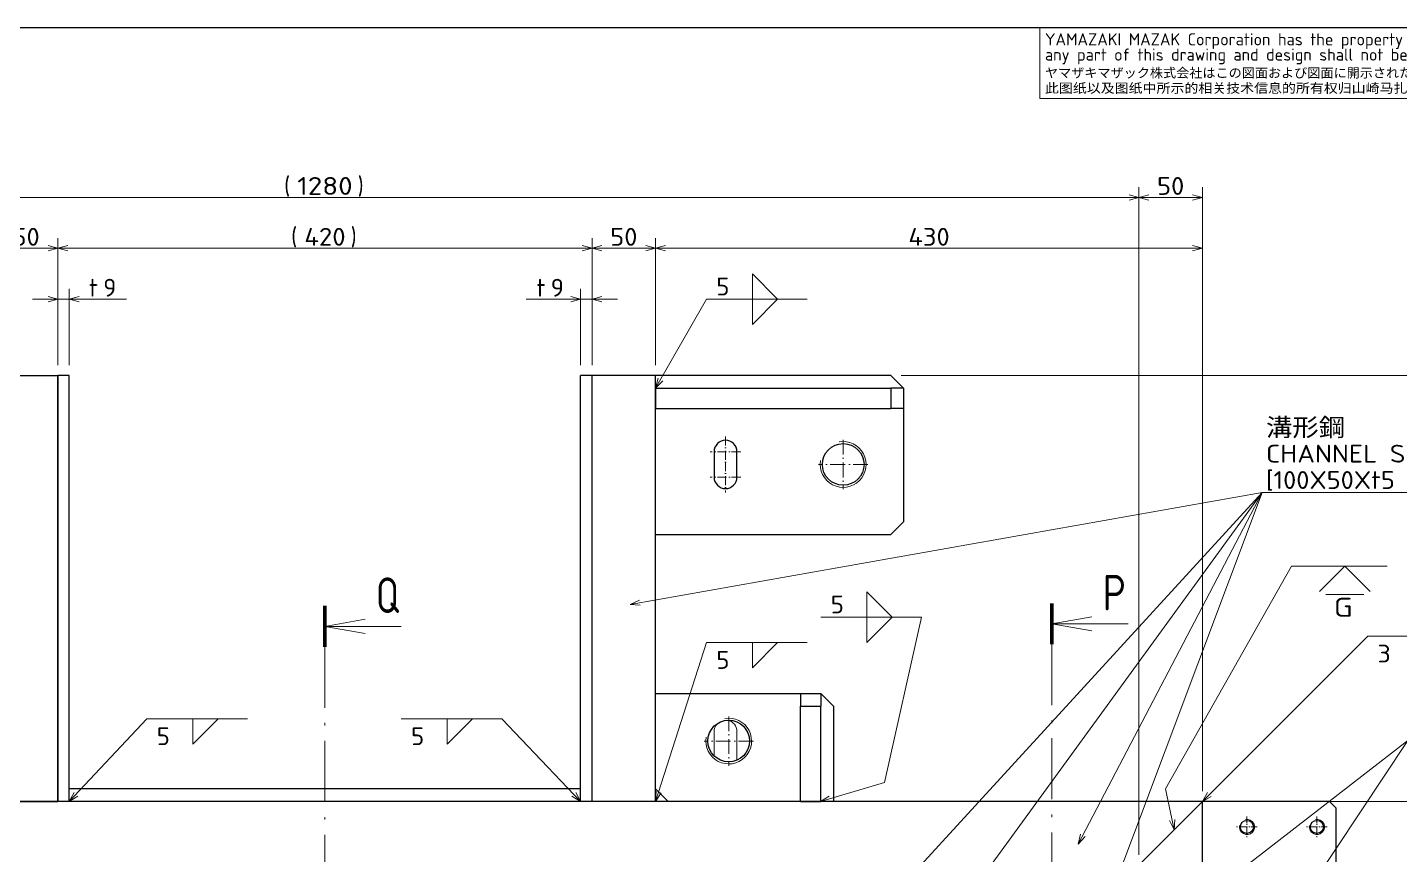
# Model space of a CAD drawing. Extents: x 0 to 1248, y -10 to 833.
# Drawn here: x 552 to 821.7, y 653.4 to 816 of the extents above; entities that cross this region are included whole.
import ezdxf
from ezdxf.enums import TextEntityAlignment as Align

# ---------------------------------------------------------------- set-up
doc = ezdxf.new("R2010")
doc.units = 0
doc.linetypes.add('DASHDOT', pattern=[18.5, 12, -3, 0.5, -3])
doc.layers.get('0').update_dxf_attribs({"lineweight": 13})
doc.styles.get("Standard").update_dxf_attribs({"font": 'isocp.shx'})
doc.dimstyles.get("Standard").update_dxf_attribs({"dimtxt": 2.5, "dimasz": 2.5, "dimexe": 1.25, "dimexo": 0.625, "dimtad": 1, "dimcen": 2.5, "dimadec": 0, "dimazin": 0, "dimtfac": 1, "dimtmove": 0, "dimatfit": 0, "dimfxl": 1, "dimarcsym": 0})

# ---------------------------------------------------------------- blocks, each defined once
blk = doc.blocks.new('*D2')
at = {"color": 7, "lineweight": 13}
for p, q in [((545.454529, 749.589461), (545.454529, 774.589461)), ((557.954529, 749.589461), (557.954529, 774.589461)), ((545.454529, 772.589461), (557.954529, 772.589461))]:
    blk.add_line(p, q, dxfattribs=at)
for points in [[(547.386379, 773.1071), (545.454529, 772.589461), (547.386379, 772.071822)], [(556.022678, 772.071822), (557.954529, 772.589461), (556.022678, 773.1071)]]:
    blk.add_lwpolyline(points, dxfattribs=at)
at = {"color": 7, "lineweight": 13, "width": 0.868247}
blk.add_text('50', height=3.5, dxfattribs=at).set_placement((549.027435, 773.089461), (554.381622, 773.089461), align=Align.FIT)
blk = doc.blocks.new('*D3')
at = {"color": 7, "lineweight": 13}
for p, q in [((557.954529, 749.589461), (557.954529, 774.589461)), ((662.954529, 749.589461), (662.954529, 774.589461)), ((557.954529, 772.589461), (662.954529, 772.589461))]:
    blk.add_line(p, q, dxfattribs=at)
for points in [[(559.886379, 773.1071), (557.954529, 772.589461), (559.886379, 772.071822)], [(661.022678, 772.071822), (662.954529, 772.589461), (661.022678, 773.1071)]]:
    blk.add_lwpolyline(points, dxfattribs=at)
for s, p in [('(', (603.817101, 773.089461)), (')', (615.513922, 773.089461))]:
    blk.add_text(s, height=3.5, dxfattribs=at).set_placement(p)
at = {"color": 7, "lineweight": 13, "width": 0.854609}
blk.add_text('420', height=3.5, dxfattribs=at).set_placement((606.395136, 773.089461), (614.513922, 773.089461), align=Align.FIT)
blk = doc.blocks.new('*D4')
at = {"color": 7, "lineweight": 13}
for p, q in [((662.954529, 749.589461), (662.954529, 774.589461)), ((675.454529, 749.589461), (675.454529, 774.589461)), ((662.954529, 772.589461), (675.454529, 772.589461))]:
    blk.add_line(p, q, dxfattribs=at)
for points in [[(664.886379, 773.1071), (662.954529, 772.589461), (664.886379, 772.071822)], [(673.522678, 772.071822), (675.454529, 772.589461), (673.522678, 773.1071)]]:
    blk.add_lwpolyline(points, dxfattribs=at)
at = {"color": 7, "lineweight": 13, "width": 0.868247}
blk.add_text('50', height=3.5, dxfattribs=at).set_placement((666.527435, 773.089461), (671.881622, 773.089461), align=Align.FIT)
blk = doc.blocks.new('*D5')
at = {"color": 7, "lineweight": 13}
for p, q in [((675.454529, 749.589461), (675.454529, 774.589461)), ((782.954529, 665.839461), (782.954529, 774.589461)), ((675.454529, 772.589461), (782.954529, 772.589461))]:
    blk.add_line(p, q, dxfattribs=at)
for points in [[(677.386383, 773.1071), (675.454529, 772.589461), (677.386383, 772.071822)], [(781.022675, 772.071822), (782.954529, 772.589461), (781.022675, 773.1071)]]:
    blk.add_lwpolyline(points, dxfattribs=at)
at = {"color": 7, "lineweight": 13, "width": 0.854609}
blk.add_text('430', height=3.5, dxfattribs=at).set_placement((725.145134, 773.089461), (733.263924, 773.089461), align=Align.FIT)
blk = doc.blocks.new('*D6')
at = {"color": 7, "lineweight": 13}
for p, q in [((557.954529, 749.589461), (557.954529, 764.589461)), ((560.204529, 749.589461), (560.204529, 764.589461)), ((552.954529, 762.589461), (571.452511, 762.589461))]:
    blk.add_line(p, q, dxfattribs=at)
for points in [[(556.022678, 762.071822), (557.954529, 762.589461), (556.022678, 763.1071)], [(562.136379, 763.1071), (560.204529, 762.589461), (562.136379, 762.071822)]]:
    blk.add_lwpolyline(points, dxfattribs=at)
for s, width, p, p2 in [('t', 1.092485, (564.042107, 763.089461), (565.862915, 763.089461)), ('9', 0.971097, (566.862919, 763.089461), (569.452511, 763.089461))]:
    blk.add_text(s, height=3.5, dxfattribs=dict(at, width=width)).set_placement(p, p2, align=Align.FIT)
blk = doc.blocks.new('*D7')
at = {"color": 7, "lineweight": 13}
for p, q in [((660.704529, 749.589461), (660.704529, 764.589461)), ((662.954529, 749.589461), (662.954529, 764.589461)), ((650.020561, 762.589461), (667.954529, 762.589461))]:
    blk.add_line(p, q, dxfattribs=at)
for points in [[(658.772678, 762.071822), (660.704529, 762.589461), (658.772678, 763.1071)], [(664.886379, 763.1071), (662.954529, 762.589461), (664.886379, 762.071822)]]:
    blk.add_lwpolyline(points, dxfattribs=at)
for s, width, p, p2 in [('t', 1.092485, (652.020561, 763.089461), (653.84137, 763.089461)), ('9', 0.971097, (654.841373, 763.089461), (657.430965, 763.089461))]:
    blk.add_text(s, height=3.5, dxfattribs=dict(at, width=width)).set_placement(p, p2, align=Align.FIT)
blk = doc.blocks.new('*D8')
at = {"color": 7, "lineweight": 13}
for p, q in [((723.704529, 747.589461), (862.454529, 747.589461)), ((860.454529, 663.839461), (860.454529, 747.589461)), ((809.954529, 663.839461), (862.454529, 663.839461))]:
    blk.add_line(p, q, dxfattribs=at)
for points in [[(860.972168, 745.657607), (860.454529, 747.589461), (859.93689, 745.657607)], [(859.93689, 665.771316), (860.454529, 663.839461), (860.972168, 665.771316)]]:
    blk.add_lwpolyline(points, dxfattribs=at)
for s, p in [(')', (859.954529, 710.773856)), ('(', (859.954529, 699.077033))]:
    blk.add_text(s, height=3.5, rotation=90.000003, dxfattribs=at).set_placement(p)
at = {"color": 7, "lineweight": 13, "width": 0.854609}
blk.add_text('335', height=3.5, rotation=90, dxfattribs=at).set_placement((859.954529, 701.655066), (859.954529, 709.773856), align=Align.FIT)
blk = doc.blocks.new('*D9')
at = {"color": 7, "lineweight": 13}
for p, q in [((809.954529, 663.839461), (862.454529, 663.839461)), ((860.454529, 651.339461), (860.454529, 663.839461)), ((772.454529, 651.339461), (862.454529, 651.339461))]:
    blk.add_line(p, q, dxfattribs=at)
for points in [[(860.972168, 661.907607), (860.454529, 663.839461), (859.93689, 661.907607)], [(859.93689, 653.271312), (860.454529, 651.339461), (860.972168, 653.271312)]]:
    blk.add_lwpolyline(points, dxfattribs=at)
at = {"color": 7, "lineweight": 13, "width": 0.868247}
blk.add_text('50', height=3.5, rotation=90, dxfattribs=at).set_placement((859.954529, 654.912368), (859.954529, 660.266555), align=Align.FIT)
blk = doc.blocks.new('*D16')
at = {"color": 7, "lineweight": 13}
for p, q in [((450.454529, 653.339461), (450.454529, 784.589461)), ((450.454529, 782.589461), (770.454529, 782.589461)), ((770.454529, 653.339461), (770.454529, 784.589461))]:
    blk.add_line(p, q, dxfattribs=at)
for points in [[(452.386383, 783.1071), (450.454529, 782.589461), (452.386383, 782.071822)], [(768.522675, 782.071822), (770.454529, 782.589461), (768.522675, 783.1071)]]:
    blk.add_lwpolyline(points, dxfattribs=at)
for s, p in [('(', (602.434804, 783.089461)), (')', (616.896219, 783.089461))]:
    blk.add_text(s, height=3.5, dxfattribs=at).set_placement(p)
at = {"color": 7, "lineweight": 13, "width": 0.848056}
blk.add_text('1280', height=3.5, dxfattribs=at).set_placement((605.012838, 783.089461), (615.896219, 783.089461), align=Align.FIT)
blk = doc.blocks.new('*D17')
at = {"color": 7, "lineweight": 13}
for p, q in [((770.454529, 653.339461), (770.454529, 784.589461)), ((770.454529, 782.589461), (782.954529, 782.589461)), ((782.954529, 665.839461), (782.954529, 784.589461))]:
    blk.add_line(p, q, dxfattribs=at)
for points in [[(772.386383, 783.1071), (770.454529, 782.589461), (772.386383, 782.071822)], [(781.022675, 782.071822), (782.954529, 782.589461), (781.022675, 783.1071)]]:
    blk.add_lwpolyline(points, dxfattribs=at)
at = {"color": 7, "lineweight": 13, "width": 0.868247}
blk.add_text('50', height=3.5, dxfattribs=at).set_placement((774.027435, 783.089461), (779.381622, 783.089461), align=Align.FIT)
blk = doc.blocks.new('*D18')
at = {"color": 7, "lineweight": 13}
for p, q in [((784.954529, 663.839461), (852.454529, 663.839461)), ((850.454529, 600.089461), (850.454529, 663.839461)), ((772.454529, 600.089461), (852.454529, 600.089461))]:
    blk.add_line(p, q, dxfattribs=at)
for points in [[(850.972168, 661.907607), (850.454529, 663.839461), (849.93689, 661.907607)], [(849.93689, 602.021313), (850.454529, 600.089461), (850.972168, 602.021313)]]:
    blk.add_lwpolyline(points, dxfattribs=at)
for s, p in [(')', (849.954529, 640.130179)), ('(', (849.954529, 628.433356))]:
    blk.add_text(s, height=3.5, rotation=90.000003, dxfattribs=at).set_placement(p)
at = {"color": 7, "lineweight": 13, "width": 0.854609}
blk.add_text('255', height=3.5, rotation=90, dxfattribs=at).set_placement((849.954529, 631.01139), (849.954529, 639.130179), align=Align.FIT)

msp = doc.modelspace()

# ---------------------------------------------------------------- linework, layer by layer
at = {"color": 7, "lineweight": 25}
for p, q in [((40, 816), (1164, 816)), ((545.4545, 747.5895), (557.9545, 747.5895)), ((557.9545, 747.5895), (557.9545, 663.8395)), ((557.9545, 663.8395), (557.9545, 747.5895)), ((560.2045, 747.5895), (557.9545, 747.5895)), ((560.2045, 663.8395), (560.2045, 747.5895)), ((660.7045, 663.8395), (660.7045, 747.5895)), ((662.9545, 747.5895), (660.7045, 747.5895)), ((675.4545, 747.5895), (662.9545, 747.5895)), ((662.9545, 663.8395), (662.9545, 747.5895)), ((662.9545, 663.8395), (662.9545, 747.5895)), ((675.4545, 663.8395), (675.4545, 747.5895)), ((675.4545, 745.0895), (675.4545, 747.5895)), ((721.7045, 747.5895), (675.4545, 747.5895)), ((724.2045, 745.0895), (721.7045, 747.5895)), ((675.4545, 745.0895), (675.4545, 741.0895)), ((675.4545, 745.0895), (721.7045, 745.0895)), ((721.7045, 745.0895), (721.7045, 741.0895)), ((724.2045, 745.0895), (721.7045, 745.0895)), ((724.2045, 745.0895), (724.2045, 741.0895)), ((724.2045, 745.0895), (724.2045, 718.8395)), ((675.4545, 741.0895), (721.7045, 741.0895)), ((675.4545, 716.3395), (675.4545, 741.0895)), ((724.2045, 741.0895), (721.7045, 741.0895)), ((686.9545, 732.5895), (686.9545, 727.5895)), ((691.4545, 727.5895), (691.4545, 732.5895)), ((721.7045, 716.3395), (724.2045, 718.8395)), ((675.4545, 716.3395), (721.7045, 716.3395)), ((675.4545, 685.0895), (707.9545, 685.0895)), ((675.4545, 666.3395), (675.4545, 685.0895)), ((703.9545, 685.0895), (707.9545, 685.0895)), ((703.9545, 685.0895), (703.9545, 682.5895)), ((703.9545, 663.8395), (703.9545, 682.5895)), ((703.9545, 682.5895), (707.9545, 682.5895)), ((710.4545, 682.5895), (707.9545, 685.0895)), ((707.9545, 685.0895), (707.9545, 682.5895)), ((707.9545, 663.8395), (707.9545, 682.5895)), ((710.4545, 682.5895), (710.4545, 663.8395)), ((660.7044, 666.3395), (560.2044, 666.3395)), ((677.9545, 663.8395), (675.4545, 666.3395)), ((782.9545, 663.8395), (437.9545, 663.8395)), ((545.4545, 663.8395), (557.9545, 663.8395)), ((560.2045, 663.8395), (557.9545, 663.8395)), ((660.7045, 663.8395), (560.2045, 663.8395)), ((662.9545, 663.8395), (660.7045, 663.8395)), ((675.4545, 663.8395), (662.9545, 663.8395)), ((677.9545, 663.8395), (675.4545, 663.8395)), ((703.9545, 663.8395), (677.9545, 663.8395)), ((703.9545, 663.8395), (707.9545, 663.8395)), ((710.4545, 663.8395), (707.9545, 663.8395)), ((807.9545, 663.8395), (710.4545, 663.8395)), ((782.9545, 663.8395), (770.4545, 651.3395)), ((782.9545, 663.8395), (770.4545, 651.3395)), ((782.9545, 515.0895), (782.9545, 663.8395)), ((809.2045, 662.5895), (807.9545, 663.8395)), ((809.2045, 662.5895), (809.2045, 627.5895))]:
    msp.add_line(p, q, dxfattribs=at)
at = {"color": 7, "lineweight": 13}
for p, q in [((751, 802), (751, 816)), ((1164, 802), (751, 802)), ((675.4545, 745.0895), (685.4545, 762.5895)), ((685.4545, 762.5895), (705.2477, 762.5895)), ((800.4545, 710.0895), (819.2362, 710.0895)), ((707.9545, 700.0895), (727.7477, 700.0895)), ((753.3231, 698.7618), (768.3231, 698.7618)), ((610.4545, 698.2651), (625.4545, 698.2651)), ((782.9545, 663.8395), (815.4545, 696.3395)), ((815.4545, 696.3395), (835.2477, 696.3395)), ((675.4545, 663.8395), (685.4545, 695.0895)), ((685.4545, 695.0895), (705.2477, 695.0895)), ((560.2034, 663.8395), (575.4545, 680.0895)), ((575.4545, 680.0895), (595.2477, 680.0895)), ((625.4545, 680.0895), (645.2477, 680.0895)), ((660.7045, 663.8395), (645.2477, 680.0895)), ((686.9545, 677.5895), (686.9545, 672.8)), ((691.4545, 672.5895), (691.4545, 677.5895)), ((782.9545, 644.5895), (823.3387, 675.7966)), ((782.9545, 615.0895), (823.3387, 675.7966))]:
    msp.add_line(p, q, dxfattribs=at)
at = {"color": 7, "linetype": 'DASHDOT', "lineweight": 13, "ltscale": 0.15}
for p, q in [((689.2045, 735.5895), (689.2045, 729.5895)), ((692.2045, 732.5895), (686.2045, 732.5895)), ((689.2045, 730.5895), (689.2045, 724.5895)), ((692.2045, 727.5895), (686.2045, 727.5895))]:
    msp.add_line(p, q, dxfattribs=at)
at = {"color": 7, "linetype": 'DASHDOT', "lineweight": 13, "ltscale": 0.2422}
for p, q in [((712.3295, 734.9335), (712.3295, 725.2455)), ((717.1735, 730.0895), (707.4855, 730.0895)), ((689.8295, 680.5585), (689.8295, 670.8705)), ((694.6735, 675.7145), (684.9855, 675.7145))]:
    msp.add_line(p, q, dxfattribs=at)
at = {"color": 7, "lineweight": 100}
for p, q in [((610.4545, 702.2651), (610.4545, 694.2651)), ((753.3231, 702.7618), (753.3231, 694.7618))]:
    msp.add_line(p, q, dxfattribs=at)
at = {"color": 7, "linetype": 'DASHDOT', "lineweight": 13}
for p, q in [((610.4545, 694.2651), (610.4545, 433.4154)), ((753.3231, 694.7618), (753.3231, 426.224))]:
    msp.add_line(p, q, dxfattribs=at)
at = {"color": 7, "linetype": 'DASHDOT', "lineweight": 13, "ltscale": 0.101875}
for p, q in [((791.7045, 660.877), (791.7045, 656.802)), ((805.4545, 660.877), (805.4545, 656.802)), ((793.742, 658.8395), (789.667, 658.8395)), ((807.492, 658.8395), (803.417, 658.8395))]:
    msp.add_line(p, q, dxfattribs=at)
at = {"color": 7, "lineweight": 13}
for points in [[(694.475, 762.5895), (699.447, 762.5895), (694.475, 767.5615)], [(694.475, 762.5895), (699.447, 762.5895), (694.475, 757.6174)], [(716.975, 700.0895), (721.947, 700.0895), (716.975, 705.0615)], [(716.975, 700.0895), (721.947, 700.0895), (716.975, 695.1174)], [(694.475, 695.0895), (699.447, 695.0895), (694.475, 690.1174)], [(584.475, 680.0895), (589.447, 680.0895), (584.475, 675.1174)], [(634.475, 680.0895), (639.447, 680.0895), (634.475, 675.1174)]]:
    msp.add_lwpolyline(points, close=True, dxfattribs=at)
for points in [[(675.9636, 747.0236), (675.4545, 745.0895), (676.8624, 746.51)], [(670.4545, 702.5895), (794.7045, 724.5519), (834.258, 724.5519)], [(672.9545, 612.5895), (710.4545, 632.5895), (794.7045, 724.5519), (834.258, 724.5519)], [(700.4545, 595.0895), (794.7045, 724.5519), (834.258, 724.5519)], [(758.532, 655.4618), (794.7045, 724.5519), (834.258, 724.5519)], [(772.9545, 635.0895), (762.9545, 640.0895), (794.7045, 724.5519), (834.258, 724.5519)], [(777.4003, 658.2852), (775.7107, 666.2909), (800.4545, 710.0895)], [(805.9774, 705.1174), (810.9495, 710.0895), (815.9215, 705.1174)], [(807.2205, 704.4959), (810.9495, 704.4959), (814.6785, 704.4959)], [(672.2668, 703.4355), (670.4545, 702.5895), (672.447, 702.416)], [(618.333, 699.6542), (610.4545, 698.2651), (618.333, 696.8759)], [(707.8442, 663.8395), (720.4545, 667.5895), (727.7477, 700.0895)], [(761.2015, 700.151), (753.3231, 698.7618), (761.2015, 697.3726)], [(561.148, 665.6023), (560.2034, 663.8395), (561.9029, 664.8939)], [(658.998, 664.8825), (660.7045, 663.8395), (659.7482, 665.596)], [(675.5503, 665.8372), (675.4545, 663.8395), (676.5363, 665.5216)], [(709.5484, 664.8863), (707.8442, 663.8395), (709.8435, 663.894)], [(783.9545, 665.5715), (782.9545, 663.8395), (784.6866, 664.8395)], [(776.4949, 660.0685), (777.4003, 658.2852), (777.5078, 660.2823)], [(758.9695, 657.4133), (758.532, 655.4618), (759.8866, 656.9331)]]:
    msp.add_lwpolyline(points, dxfattribs=at)
at = {"color": 7, "lineweight": 25}
for centre, radius in [((712.3295, 730.0895), 4.094), ((689.8295, 675.7145), 4.094), ((791.7045, 658.8395), 1.2875), ((805.4545, 658.8395), 1.2875)]:
    msp.add_circle(centre, radius, dxfattribs=at)
for centre, start, end in [((689.2045, 732.5895), 0, 180), ((689.2045, 727.5895), 180, 0)]:
    msp.add_arc(centre, 2.25, start, end, dxfattribs=at)
at = {"color": 7, "lineweight": 13}
for centre, radius, start, end in [((712.3295, 730.0895), 4.5, 169.999993, 100.000014), ((689.8295, 675.7145), 4.5, 169.999993, 100.000014), ((689.2045, 677.5895), 2.25, 0, 79.611887), ((689.2045, 677.5895), 2.25, 137.257804, 180), ((689.2045, 672.5895), 2.25, 342.517068, 0), ((791.7045, 658.8395), 1.5, 169.999993, 100.000014), ((805.4545, 658.8395), 1.5, 169.999993, 100.000014)]:
    msp.add_arc(centre, radius, start, end, dxfattribs=at)

# ---------------------------------------------------------------- texts
for s, height, width, p, p2 in [('YAMAZAKI MAZAK Corporation has the property of this drawing and the design shown in it,', 2.381, 0.786253, (752, 812.4722), (887.0564, 812.4722)), ('any part of this drawing and design shall not be disclosed to any third party without prior permission of YAMAZAKI MAZAK,Corporation.', 2.381, 0.777663, (752, 809.4722), (951.3572, 809.4722)), ('ヤマザキマザック株式会社はこの図面および図面に開示された技術情報に関する権利を所有し、当社の事前の許可なく、その全部又は一部を問わず第三者に開示してはならない。', 1.852, 1.627788, (752, 806.1448), (958.2891, 806.1448)), ('此图纸以及图纸中所示的相关技术信息的所有权归山崎马扎克株式会社所拥有，未经本公司的允许，不得将其全部或部分信息透露与第三方。', 1.852, 1.731049, (752, 803.1448), (921.9128, 803.1448)), ('5', 3.5, 0.913974, (687.3795, 763.3178), (689.9691, 763.3178)), ('溝形鋼', 3.5, 1.827949, (795.4545, 735.6386), (810.9921, 735.6386)), ('CHANNEL STEEL', 3.5, 0.923892, (795.4545, 730.4594), (834.258, 730.4594)), ('[100X50Xt5', 3.5, 0.830475, (795.4545, 725.2802), (820.784, 725.2802)), ('Q', 7, 0.725506, (620.4544, 700.8901), (625.0493, 700.8901)), ('P', 7, 0.765813, (763.323, 701.3868), (767.9178, 701.3868)), ('5', 3.5, 0.913974, (709.8795, 700.8178), (712.4691, 700.8178)), ('G', 3.729, 1.166667, (808.7742, 700.1454), (812.5032, 700.1454)), ('5', 3.5, 0.913974, (687.3795, 689.9103), (689.9691, 689.9103)), ('3', 3.5, 0.913976, (817.3795, 691.1603), (819.9691, 691.1603)), ('5', 3.5, 0.913975, (577.3795, 674.9103), (579.9691, 674.9103)), ('5', 3.5, 0.913975, (627.3795, 674.9103), (629.9691, 674.9103))]:
    msp.add_text(s, height=height, dxfattribs=dict(at, width=width)).set_placement(p, p2, align=Align.FIT)

# ---------------------------------------------------------------- dimensions: what is measured, and where the dimension line sits
at = {"lineweight": 0}
for base, p1, p2, angle, text, picture, middle, dimtype in [((450.4545, 782.5895), (770.4545, 651.3395), (450.4545, 651.3395), 180, '(<>)', '*D16', (610.4545, 782.5895), 161), ((557.9545, 772.5895), (662.9545, 747.5895), (557.9545, 747.5895), 180, '(<>)', '*D3', (610.4545, 772.5895), 161), ((557.9545, 762.5895), (560.2045, 747.5895), (557.9545, 747.5895), 180, 't<>', '*D6', (566.7473, 762.5895), 161), ((662.9545, 762.5895), (660.7045, 747.5895), (662.9545, 747.5895), 0, 't<>', '*D7', (654.7258, 762.5895), 161), ((860.4545, 663.8395), (721.7045, 747.5895), (807.9545, 663.8395), 270, '(<>)', '*D8', (860.4545, 705.7145), 160), ((850.4545, 663.8395), (770.4545, 600.0895), (782.9545, 663.8395), 90, '(<>)', '*D18', (850.4545, 635.0708), 160)]:
    dim = msp.add_linear_dim(base=base, p1=p1, p2=p2, angle=angle, text=text, dimstyle='STANDARD', override={"dimlfac": 4}, dxfattribs=at)
    dim.commit()
    dim.dimension.update_dxf_attribs({"geometry": picture, "text_midpoint": middle, "dimtype": dimtype})
for base, p1, p2, angle, picture, middle, dimtype in [((770.4545, 782.5895), (782.9545, 663.8395), (770.4545, 651.3395), 180, '*D17', (776.7045, 782.5895), 160), ((545.4545, 772.5895), (557.9545, 747.5895), (545.4545, 747.5895), 180, '*D2', (551.7045, 772.5895), 161), ((662.9545, 772.5895), (675.4545, 747.5895), (662.9545, 747.5895), 180, '*D4', (669.2045, 772.5895), 161), ((675.4545, 772.5895), (782.9545, 663.8395), (675.4545, 747.5895), 180, '*D5', (729.2045, 772.5895), 160), ((860.4545, 663.8395), (770.4545, 651.3395), (807.9545, 663.8395), 90, '*D9', (860.4545, 657.5895), 160)]:
    dim = msp.add_linear_dim(base=base, p1=p1, p2=p2, angle=angle, dimstyle='STANDARD', override={"dimlfac": 4}, dxfattribs=at)
    dim.commit()
    dim.dimension.update_dxf_attribs({"geometry": picture, "text_midpoint": middle, "dimtype": dimtype})

doc.saveas('drawing.dxf')
